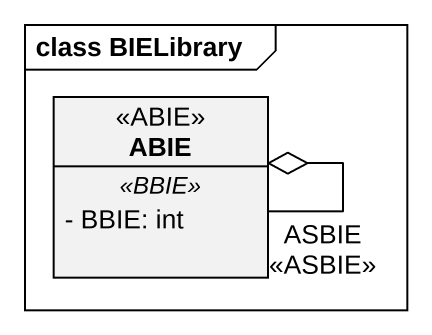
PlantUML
@startuml
mainframe class BIELibrary
hide circle
hide empty members
skinparam classAttributeIconSize 0
class ABIE <<ABIE>> {
  .. <<BBIE>> ..
  - BBIE: int
}
ABIE --o ABIE : ASBIE\n<<ASBIE>>
@enduml
